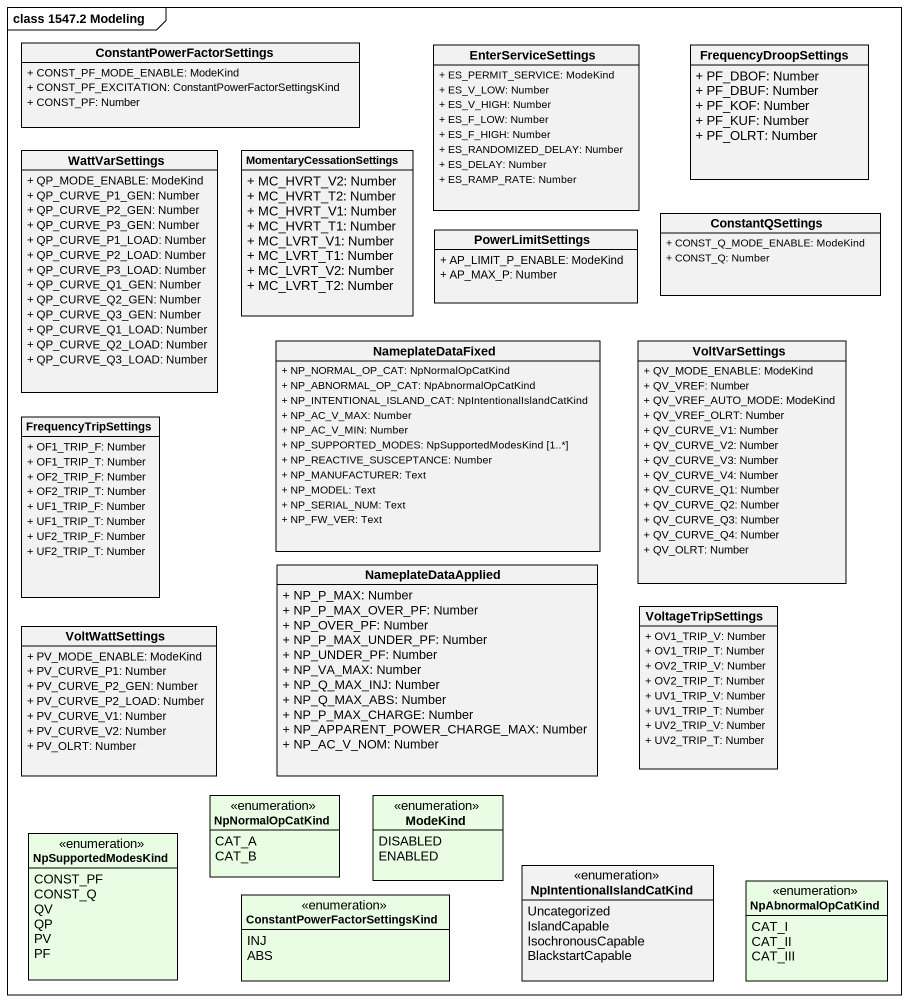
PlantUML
@startuml
mainframe class 1547.2 Modeling
hide circle
hide empty members
skinparam classAttributeIconSize 0
class ConstantPowerFactorSettings {
  + CONST_PF_MODE_ENABLE: ModeKind
  + CONST_PF_EXCITATION: ConstantPowerFactorSettingsKind
  + CONST_PF: Number
}
class EnterServiceSettings {
  + ES_PERMIT_SERVICE: ModeKind
  + ES_V_LOW: Number
  + ES_V_HIGH: Number
  + ES_F_LOW: Number
  + ES_F_HIGH: Number
  + ES_RANDOMIZED_DELAY: Number
  + ES_DELAY: Number
  + ES_RAMP_RATE: Number
}
class FrequencyDroopSettings {
  + PF_DBOF: Number
  + PF_DBUF: Number
  + PF_KOF: Number
  + PF_KUF: Number
  + PF_OLRT: Number
}
class WattVarSettings {
  + QP_MODE_ENABLE: ModeKind
  + QP_CURVE_P1_GEN: Number
  + QP_CURVE_P2_GEN: Number
  + QP_CURVE_P3_GEN: Number
  + QP_CURVE_P1_LOAD: Number
  + QP_CURVE_P2_LOAD: Number
  + QP_CURVE_P3_LOAD: Number
  + QP_CURVE_Q1_GEN: Number
  + QP_CURVE_Q2_GEN: Number
  + QP_CURVE_Q3_GEN: Number
  + QP_CURVE_Q1_LOAD: Number
  + QP_CURVE_Q2_LOAD: Number
  + QP_CURVE_Q3_LOAD: Number
}
class MomentaryCessationSettings {
  + MC_HVRT_V2: Number
  + MC_HVRT_T2: Number
  + MC_HVRT_V1: Number
  + MC_HVRT_T1: Number
  + MC_LVRT_V1: Number
  + MC_LVRT_T1: Number
  + MC_LVRT_V2: Number
  + MC_LVRT_T2: Number
}
class PowerLimitSettings {
  + AP_LIMIT_P_ENABLE: ModeKind
  + AP_MAX_P: Number
}
class ConstantQSettings {
  + CONST_Q_MODE_ENABLE: ModeKind
  + CONST_Q: Number
}
class NameplateDataFixed {
  + NP_NORMAL_OP_CAT: NpNormalOpCatKind
  + NP_ABNORMAL_OP_CAT: NpAbnormalOpCatKind
  + NP_INTENTIONAL_ISLAND_CAT: NpIntentionalIslandCatKind
  + NP_AC_V_MAX: Number
  + NP_AC_V_MIN: Number
  + NP_SUPPORTED_MODES: NpSupportedModesKind [1..*]
  + NP_REACTIVE_SUSCEPTANCE: Number
  + NP_MANUFACTURER: Text
  + NP_MODEL: Text
  + NP_SERIAL_NUM: Text
  + NP_FW_VER: Text
}
class VoltVarSettings {
  + QV_MODE_ENABLE: ModeKind
  + QV_VREF: Number
  + QV_VREF_AUTO_MODE: ModeKind
  + QV_VREF_OLRT: Number
  + QV_CURVE_V1: Number
  + QV_CURVE_V2: Number
  + QV_CURVE_V3: Number
  + QV_CURVE_V4: Number
  + QV_CURVE_Q1: Number
  + QV_CURVE_Q2: Number
  + QV_CURVE_Q3: Number
  + QV_CURVE_Q4: Number
  + QV_OLRT: Number
}
class FrequencyTripSettings {
  + OF1_TRIP_F: Number
  + OF1_TRIP_T: Number
  + OF2_TRIP_F: Number
  + OF2_TRIP_T: Number
  + UF1_TRIP_F: Number
  + UF1_TRIP_T: Number
  + UF2_TRIP_F: Number
  + UF2_TRIP_T: Number
}
class NameplateDataApplied {
  + NP_P_MAX: Number
  + NP_P_MAX_OVER_PF: Number
  + NP_OVER_PF: Number
  + NP_P_MAX_UNDER_PF: Number
  + NP_UNDER_PF: Number
  + NP_VA_MAX: Number
  + NP_Q_MAX_INJ: Number
  + NP_Q_MAX_ABS: Number
  + NP_P_MAX_CHARGE: Number
  + NP_APPARENT_POWER_CHARGE_MAX: Number
  + NP_AC_V_NOM: Number
}
class VoltWattSettings {
  + PV_MODE_ENABLE: ModeKind
  + PV_CURVE_P1: Number
  + PV_CURVE_P2_GEN: Number
  + PV_CURVE_P2_LOAD: Number
  + PV_CURVE_V1: Number
  + PV_CURVE_V2: Number
  + PV_OLRT: Number
}
class VoltageTripSettings {
  + OV1_TRIP_V: Number
  + OV1_TRIP_T: Number
  + OV2_TRIP_V: Number
  + OV2_TRIP_T: Number
  + UV1_TRIP_V: Number
  + UV1_TRIP_T: Number
  + UV2_TRIP_V: Number
  + UV2_TRIP_T: Number
}
enum NpSupportedModesKind #E8FDE3 {
  CONST_PF
  CONST_Q
  QV
  QP
  PV
  PF
}
enum NpNormalOpCatKind #E8FDE3 {
  CAT_A
  CAT_B
}
enum ModeKind #E8FDE3 {
  DISABLED
  ENABLED
}
enum "ConstantPowerFactorSettingsKind" as ConstantPowerFactorSettingsK #E8FDE3 {
  INJ
  ABS
}
enum NpIntentionalIslandCatKind {
  Uncategorized
  IslandCapable
  IsochronousCapable
  BlackstartCapable
}
enum NpAbnormalOpCatKind #E8FDE3 {
  CAT_I
  CAT_II
  CAT_III
}
@enduml
